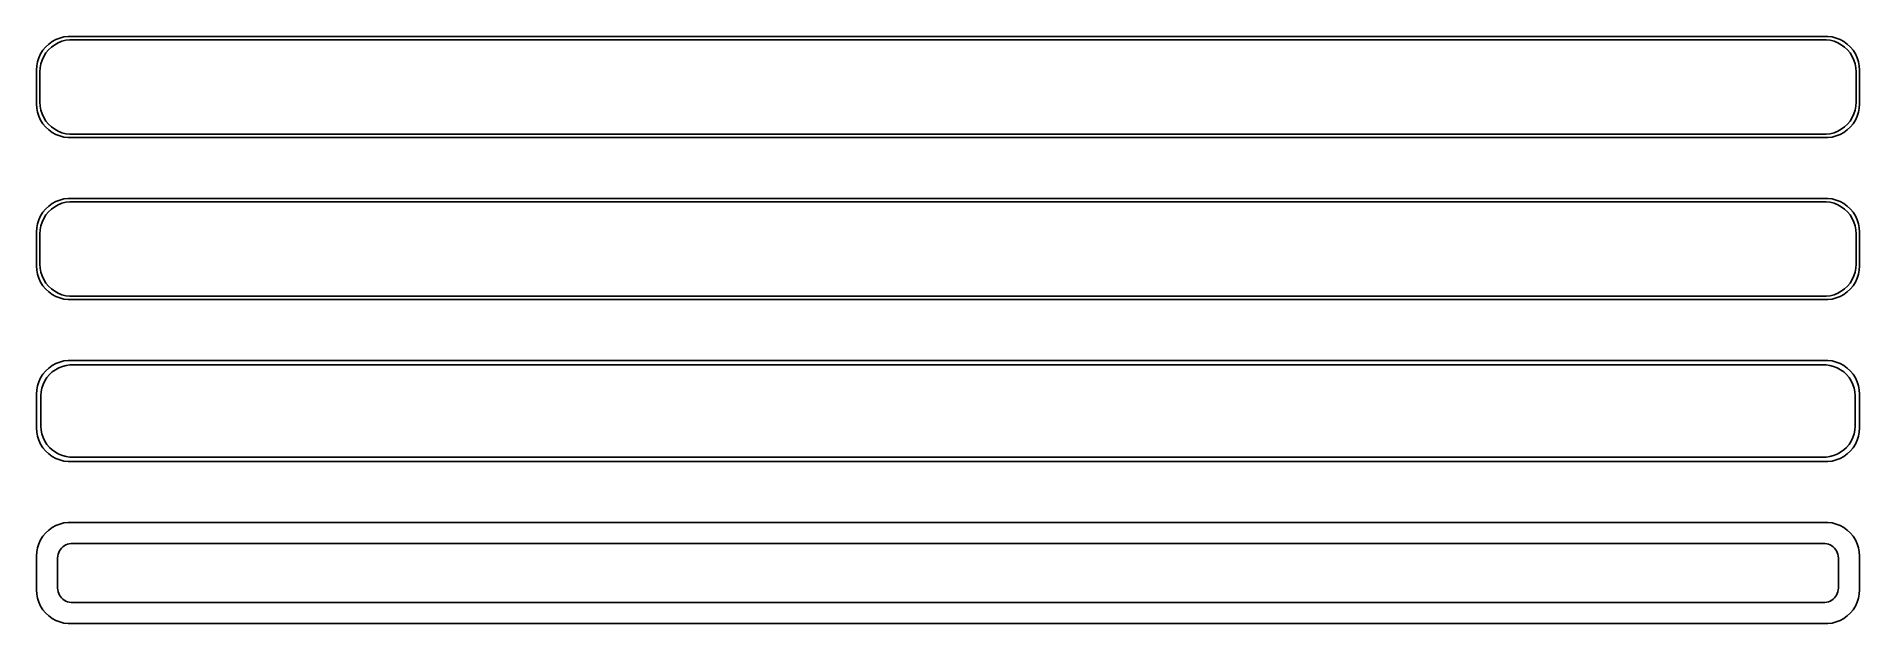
# Model space of a CAD drawing. Header units: metres. Extents: x -135 to 135, y 89 to 175.
import ezdxf

# ---------------------------------------------------------------- set-up
doc = ezdxf.new("R2010")
doc.units = ezdxf.units.M

msp = doc.modelspace()

# ---------------------------------------------------------------- linework, layer by layer
for p, q in [((-134.382, 172.909), (-134.649, 172.341)), ((-134.045, 173.439), (-134.382, 172.909)), ((-133.645, 173.923), (-134.045, 173.439)), ((-133.912, 172.538), (-133.593, 173.042)), ((-133.187, 174.353), (-133.645, 173.923)), ((-133.593, 173.042), (-133.213, 173.502)), ((-133.213, 173.502), (-132.778, 173.91)), ((-132.679, 174.722), (-133.187, 174.353)), ((-132.778, 173.91), (-132.295, 174.261)), ((-132.129, 175.024), (-132.679, 174.722)), ((-132.295, 174.261), (-131.772, 174.548)), ((-131.545, 175.255), (-132.129, 175.024)), ((-131.772, 174.548), (-131.218, 174.768)), ((-130.937, 175.411), (-131.545, 175.255)), ((-131.218, 174.768), (-130.64, 174.916)), ((-130.314, 175.49), (-130.937, 175.411)), ((-130.64, 174.916), (-130.048, 174.991)), ((130.314, 175.49), (-130.314, 175.49)), ((-130.048, 174.991), (130.048, 174.991)), ((130.048, 174.991), (130.64, 174.916)), ((130.937, 175.411), (130.314, 175.49)), ((130.64, 174.916), (131.218, 174.768)), ((131.545, 175.255), (130.937, 175.411)), ((131.218, 174.768), (131.772, 174.548)), ((132.129, 175.024), (131.545, 175.255)), ((131.772, 174.548), (132.295, 174.261)), ((132.679, 174.722), (132.129, 175.024)), ((132.295, 174.261), (132.778, 173.91)), ((133.187, 174.353), (132.679, 174.722)), ((132.778, 173.91), (133.213, 173.502)), ((133.645, 173.923), (133.187, 174.353)), ((133.213, 173.502), (133.593, 173.042)), ((133.593, 173.042), (133.912, 172.538)), ((134.045, 173.439), (133.645, 173.923)), ((134.382, 172.909), (134.045, 173.439)), ((134.649, 172.341), (134.382, 172.909)), ((-134.961, 171.127), (-135, 170.5)), ((-135, 170.5), (-135, 165.5)), ((-134.843, 171.743), (-134.961, 171.127)), ((-134.649, 172.341), (-134.843, 171.743)), ((-134.5, 170.25), (-134.463, 170.845)), ((-134.5, 165.75), (-134.5, 170.25)), ((-134.463, 170.845), (-134.351, 171.431)), ((-134.351, 171.431), (-134.166, 171.999)), ((-134.166, 171.999), (-133.912, 172.538)), ((133.912, 172.538), (134.166, 171.999)), ((134.166, 171.999), (134.351, 171.431)), ((134.351, 171.431), (134.463, 170.845)), ((134.463, 170.845), (134.5, 170.25)), ((134.5, 170.25), (134.5, 165.75)), ((134.843, 171.743), (134.649, 172.341)), ((134.961, 171.127), (134.843, 171.743)), ((135, 170.5), (134.961, 171.127)), ((135, 165.5), (135, 170.5)), ((-135, 165.5), (-134.961, 164.873)), ((-134.961, 164.873), (-134.843, 164.257)), ((-134.463, 165.155), (-134.5, 165.75)), ((-134.351, 164.569), (-134.463, 165.155)), ((134.463, 165.155), (134.351, 164.569)), ((134.5, 165.75), (134.463, 165.155)), ((134.843, 164.257), (134.961, 164.873)), ((134.961, 164.873), (135, 165.5)), ((-134.843, 164.257), (-134.649, 163.659)), ((-134.649, 163.659), (-134.382, 163.091)), ((-134.382, 163.091), (-134.045, 162.561)), ((-134.166, 164.001), (-134.351, 164.569)), ((-133.912, 163.462), (-134.166, 164.001)), ((-134.045, 162.561), (-133.645, 162.077)), ((-133.593, 162.958), (-133.912, 163.462)), ((-133.645, 162.077), (-133.187, 161.647)), ((-133.213, 162.498), (-133.593, 162.958)), ((-132.778, 162.09), (-133.213, 162.498)), ((-132.295, 161.739), (-132.778, 162.09)), ((132.778, 162.09), (132.295, 161.739)), ((133.213, 162.498), (132.778, 162.09)), ((133.187, 161.647), (133.645, 162.077)), ((133.593, 162.958), (133.213, 162.498)), ((133.912, 163.462), (133.593, 162.958)), ((133.645, 162.077), (134.045, 162.561)), ((134.166, 164.001), (133.912, 163.462)), ((134.045, 162.561), (134.382, 163.091)), ((134.351, 164.569), (134.166, 164.001)), ((134.382, 163.091), (134.649, 163.659)), ((134.649, 163.659), (134.843, 164.257)), ((-133.187, 161.647), (-132.679, 161.278)), ((-132.679, 161.278), (-132.129, 160.976)), ((-131.772, 161.452), (-132.295, 161.739)), ((-132.129, 160.976), (-131.545, 160.745)), ((-131.218, 161.232), (-131.772, 161.452)), ((-131.545, 160.745), (-130.937, 160.589)), ((-130.64, 161.084), (-131.218, 161.232)), ((-130.937, 160.589), (-130.314, 160.51)), ((-130.048, 161.009), (-130.64, 161.084)), ((-130.314, 160.51), (130.314, 160.51)), ((130.048, 161.009), (-130.048, 161.009)), ((130.64, 161.084), (130.048, 161.009)), ((130.314, 160.51), (130.937, 160.589)), ((131.218, 161.232), (130.64, 161.084)), ((130.937, 160.589), (131.545, 160.745)), ((131.772, 161.452), (131.218, 161.232)), ((131.545, 160.745), (132.129, 160.976)), ((132.295, 161.739), (131.772, 161.452)), ((132.129, 160.976), (132.679, 161.278)), ((132.679, 161.278), (133.187, 161.647)), ((-131.545, 151.255), (-132.129, 151.024)), ((-130.937, 151.411), (-131.545, 151.255)), ((-130.314, 151.49), (-130.937, 151.411)), ((130.314, 151.49), (-130.314, 151.49)), ((130.937, 151.411), (130.314, 151.49)), ((131.545, 151.255), (130.937, 151.411)), ((132.129, 151.024), (131.545, 151.255)), ((-134.382, 148.909), (-134.649, 148.341)), ((-134.045, 149.439), (-134.382, 148.909)), ((-134.166, 147.999), (-133.912, 148.538)), ((-133.645, 149.923), (-134.045, 149.439)), ((-133.912, 148.538), (-133.593, 149.042)), ((-133.187, 150.353), (-133.645, 149.923)), ((-133.593, 149.042), (-133.213, 149.502)), ((-133.213, 149.502), (-132.778, 149.91)), ((-132.679, 150.722), (-133.187, 150.353)), ((-132.778, 149.91), (-132.295, 150.261)), ((-132.129, 151.024), (-132.679, 150.722)), ((-132.295, 150.261), (-131.772, 150.548)), ((-131.772, 150.548), (-131.218, 150.768)), ((-131.218, 150.768), (-130.64, 150.916)), ((-130.64, 150.916), (-130.048, 150.991)), ((-130.048, 150.991), (130.048, 150.991)), ((130.048, 150.991), (130.64, 150.916)), ((130.64, 150.916), (131.218, 150.768)), ((131.218, 150.768), (131.772, 150.548)), ((131.772, 150.548), (132.295, 150.261)), ((132.679, 150.722), (132.129, 151.024)), ((132.295, 150.261), (132.778, 149.91)), ((133.187, 150.353), (132.679, 150.722)), ((132.778, 149.91), (133.213, 149.502)), ((133.645, 149.923), (133.187, 150.353)), ((133.213, 149.502), (133.593, 149.042)), ((133.593, 149.042), (133.912, 148.538)), ((134.045, 149.439), (133.645, 149.923)), ((133.912, 148.538), (134.166, 147.999)), ((134.382, 148.909), (134.045, 149.439)), ((134.649, 148.341), (134.382, 148.909)), ((-134.961, 147.127), (-135, 146.5)), ((-135, 146.5), (-135, 141.5)), ((-134.843, 147.743), (-134.961, 147.127)), ((-134.649, 148.341), (-134.843, 147.743)), ((-134.5, 146.25), (-134.463, 146.845)), ((-134.5, 141.75), (-134.5, 146.25)), ((-134.463, 146.845), (-134.351, 147.431)), ((-134.351, 147.431), (-134.166, 147.999)), ((134.166, 147.999), (134.351, 147.431)), ((134.351, 147.431), (134.463, 146.845)), ((134.463, 146.845), (134.5, 146.25)), ((134.5, 146.25), (134.5, 141.75)), ((134.843, 147.743), (134.649, 148.341)), ((134.961, 147.127), (134.843, 147.743)), ((135, 146.5), (134.961, 147.127)), ((135, 141.5), (135, 146.5)), ((-135, 141.5), (-134.961, 140.873)), ((-134.961, 140.873), (-134.843, 140.257)), ((-134.463, 141.155), (-134.5, 141.75)), ((-134.351, 140.569), (-134.463, 141.155)), ((-134.166, 140.001), (-134.351, 140.569)), ((134.351, 140.569), (134.166, 140.001)), ((134.463, 141.155), (134.351, 140.569)), ((134.5, 141.75), (134.463, 141.155)), ((134.843, 140.257), (134.961, 140.873)), ((134.961, 140.873), (135, 141.5)), ((-134.843, 140.257), (-134.649, 139.659)), ((-134.649, 139.659), (-134.382, 139.091)), ((-134.382, 139.091), (-134.045, 138.561)), ((-133.912, 139.462), (-134.166, 140.001)), ((-134.045, 138.561), (-133.645, 138.077)), ((-133.593, 138.958), (-133.912, 139.462)), ((-133.645, 138.077), (-133.187, 137.647)), ((-133.213, 138.498), (-133.593, 138.958)), ((-132.778, 138.09), (-133.213, 138.498)), ((-132.295, 137.739), (-132.778, 138.09)), ((-131.772, 137.452), (-132.295, 137.739)), ((132.295, 137.739), (131.772, 137.452)), ((132.778, 138.09), (132.295, 137.739)), ((133.213, 138.498), (132.778, 138.09)), ((133.187, 137.647), (133.645, 138.077)), ((133.593, 138.958), (133.213, 138.498)), ((133.912, 139.462), (133.593, 138.958)), ((133.645, 138.077), (134.045, 138.561)), ((134.166, 140.001), (133.912, 139.462)), ((134.045, 138.561), (134.382, 139.091)), ((134.382, 139.091), (134.649, 139.659)), ((134.649, 139.659), (134.843, 140.257)), ((-133.187, 137.647), (-132.679, 137.278)), ((-132.679, 137.278), (-132.129, 136.976)), ((-132.129, 136.976), (-131.545, 136.745)), ((-131.218, 137.232), (-131.772, 137.452)), ((-131.545, 136.745), (-130.937, 136.589)), ((-130.64, 137.084), (-131.218, 137.232)), ((-130.937, 136.589), (-130.314, 136.51)), ((-130.048, 137.009), (-130.64, 137.084)), ((-130.314, 136.51), (130.314, 136.51)), ((130.048, 137.009), (-130.048, 137.009)), ((130.64, 137.084), (130.048, 137.009)), ((130.314, 136.51), (130.937, 136.589)), ((131.218, 137.232), (130.64, 137.084)), ((130.937, 136.589), (131.545, 136.745)), ((131.772, 137.452), (131.218, 137.232)), ((131.545, 136.745), (132.129, 136.976)), ((132.129, 136.976), (132.679, 137.278)), ((132.679, 137.278), (133.187, 137.647)), ((-132.129, 127.024), (-132.679, 126.722)), ((-131.545, 127.255), (-132.129, 127.024)), ((-130.937, 127.411), (-131.545, 127.255)), ((-130.314, 127.49), (-130.937, 127.411)), ((130.314, 127.49), (-130.314, 127.49)), ((130.937, 127.411), (130.314, 127.49)), ((131.545, 127.255), (130.937, 127.411)), ((132.129, 127.024), (131.545, 127.255)), ((132.679, 126.722), (132.129, 127.024)), ((-134.649, 124.341), (-134.843, 123.743)), ((-134.382, 124.909), (-134.649, 124.341)), ((-134.045, 125.439), (-134.382, 124.909)), ((-133.645, 125.923), (-134.045, 125.439)), ((-134.007, 123.935), (-133.762, 124.456)), ((-133.762, 124.456), (-133.454, 124.941)), ((-133.187, 126.353), (-133.645, 125.923)), ((-133.454, 124.941), (-133.088, 125.384)), ((-132.679, 126.722), (-133.187, 126.353)), ((-133.088, 125.384), (-132.668, 125.778)), ((-132.668, 125.778), (-132.203, 126.116)), ((-132.203, 126.116), (-131.699, 126.393)), ((-131.699, 126.393), (-131.165, 126.604)), ((-131.165, 126.604), (-130.608, 126.747)), ((-130.608, 126.747), (-130.037, 126.819)), ((-130.037, 126.819), (130.037, 126.819)), ((130.037, 126.819), (130.608, 126.747)), ((130.608, 126.747), (131.165, 126.604)), ((131.165, 126.604), (131.699, 126.393)), ((131.699, 126.393), (132.203, 126.116)), ((132.203, 126.116), (132.668, 125.778)), ((132.668, 125.778), (133.088, 125.384)), ((133.187, 126.353), (132.679, 126.722)), ((133.088, 125.384), (133.454, 124.941)), ((133.645, 125.923), (133.187, 126.353)), ((133.454, 124.941), (133.762, 124.456)), ((134.045, 125.439), (133.645, 125.923)), ((133.762, 124.456), (134.007, 123.935)), ((134.382, 124.909), (134.045, 125.439)), ((134.649, 124.341), (134.382, 124.909)), ((134.843, 123.743), (134.649, 124.341)), ((-134.961, 123.127), (-135, 122.5)), ((-135, 122.5), (-135, 117.5)), ((-134.843, 123.743), (-134.961, 123.127)), ((-134.328, 122.25), (-134.292, 122.824)), ((-134.328, 117.75), (-134.328, 122.25)), ((-134.292, 122.824), (-134.185, 123.389)), ((-134.185, 123.389), (-134.007, 123.935)), ((134.007, 123.935), (134.185, 123.389)), ((134.185, 123.389), (134.292, 122.824)), ((134.292, 122.824), (134.328, 122.25)), ((134.328, 122.25), (134.328, 117.75)), ((134.961, 123.127), (134.843, 123.743)), ((135, 122.5), (134.961, 123.127)), ((135, 117.5), (135, 122.5)), ((-135, 117.5), (-134.961, 116.873)), ((-134.961, 116.873), (-134.843, 116.257)), ((-134.843, 116.257), (-134.649, 115.659)), ((-134.292, 117.176), (-134.328, 117.75)), ((-134.185, 116.611), (-134.292, 117.176)), ((-134.007, 116.065), (-134.185, 116.611)), ((134.185, 116.611), (134.007, 116.065)), ((134.292, 117.176), (134.185, 116.611)), ((134.328, 117.75), (134.292, 117.176)), ((134.649, 115.659), (134.843, 116.257)), ((134.843, 116.257), (134.961, 116.873)), ((134.961, 116.873), (135, 117.5)), ((-134.649, 115.659), (-134.382, 115.091)), ((-134.382, 115.091), (-134.045, 114.561)), ((-134.045, 114.561), (-133.645, 114.077)), ((-133.762, 115.544), (-134.007, 116.065)), ((-133.454, 115.059), (-133.762, 115.544)), ((-133.645, 114.077), (-133.187, 113.647)), ((-133.088, 114.616), (-133.454, 115.059)), ((-133.187, 113.647), (-132.679, 113.278)), ((-132.668, 114.222), (-133.088, 114.616)), ((-132.203, 113.884), (-132.668, 114.222)), ((-131.699, 113.607), (-132.203, 113.884)), ((-131.165, 113.396), (-131.699, 113.607)), ((131.699, 113.607), (131.165, 113.396)), ((132.203, 113.884), (131.699, 113.607)), ((132.668, 114.222), (132.203, 113.884)), ((133.088, 114.616), (132.668, 114.222)), ((132.679, 113.278), (133.187, 113.647)), ((133.454, 115.059), (133.088, 114.616)), ((133.187, 113.647), (133.645, 114.077)), ((133.762, 115.544), (133.454, 115.059)), ((133.645, 114.077), (134.045, 114.561)), ((134.007, 116.065), (133.762, 115.544)), ((134.045, 114.561), (134.382, 115.091)), ((134.382, 115.091), (134.649, 115.659)), ((-132.679, 113.278), (-132.129, 112.976)), ((-132.129, 112.976), (-131.545, 112.745)), ((-131.545, 112.745), (-130.937, 112.589)), ((-130.608, 113.253), (-131.165, 113.396)), ((-130.937, 112.589), (-130.314, 112.51)), ((-130.037, 113.181), (-130.608, 113.253)), ((-130.314, 112.51), (130.314, 112.51)), ((130.037, 113.181), (-130.037, 113.181)), ((130.608, 113.253), (130.037, 113.181)), ((130.314, 112.51), (130.937, 112.589)), ((131.165, 113.396), (130.608, 113.253)), ((130.937, 112.589), (131.545, 112.745)), ((131.545, 112.745), (132.129, 112.976)), ((132.129, 112.976), (132.679, 113.278)), ((-132.679, 102.722), (-133.187, 102.353)), ((-132.129, 103.024), (-132.679, 102.722)), ((-131.545, 103.255), (-132.129, 103.024)), ((-130.937, 103.411), (-131.545, 103.255)), ((-130.314, 103.49), (-130.937, 103.411)), ((130.314, 103.49), (-130.314, 103.49)), ((130.937, 103.411), (130.314, 103.49)), ((131.545, 103.255), (130.937, 103.411)), ((132.129, 103.024), (131.545, 103.255)), ((132.679, 102.722), (132.129, 103.024)), ((133.187, 102.353), (132.679, 102.722)), ((-134.649, 100.341), (-134.843, 99.7434)), ((-134.382, 100.909), (-134.649, 100.341)), ((-134.045, 101.439), (-134.382, 100.909)), ((-133.645, 101.923), (-134.045, 101.439)), ((-133.187, 102.353), (-133.645, 101.923)), ((-131.095, 99.8755), (-130.88, 100.031)), ((-130.88, 100.031), (-130.648, 100.159)), ((-130.648, 100.159), (-130.402, 100.256)), ((-130.402, 100.256), (-130.145, 100.322)), ((-130.145, 100.322), (-129.882, 100.355)), ((-129.882, 100.355), (129.882, 100.355)), ((129.882, 100.355), (130.145, 100.322)), ((130.145, 100.322), (130.402, 100.256)), ((130.402, 100.256), (130.648, 100.159)), ((130.648, 100.159), (130.88, 100.031)), ((130.88, 100.031), (131.095, 99.8755)), ((133.645, 101.923), (133.187, 102.353)), ((134.045, 101.439), (133.645, 101.923)), ((134.382, 100.909), (134.045, 101.439)), ((134.649, 100.341), (134.382, 100.909)), ((134.843, 99.7434), (134.649, 100.341)), ((-134.961, 99.1267), (-135, 98.5)), ((-135, 98.5), (-135, 93.5)), ((-134.843, 99.7434), (-134.961, 99.1267)), ((-131.86, 98.25), (-131.843, 98.5144)), ((-131.86, 93.75), (-131.86, 98.25)), ((-131.843, 98.5144), (-131.793, 98.7746)), ((-131.793, 98.7746), (-131.711, 99.0266)), ((-131.711, 99.0266), (-131.599, 99.2663)), ((-131.599, 99.2663), (-131.457, 99.49)), ((-131.457, 99.49), (-131.288, 99.6941)), ((-131.288, 99.6941), (-131.095, 99.8755)), ((131.095, 99.8755), (131.288, 99.6941)), ((131.288, 99.6941), (131.457, 99.49)), ((131.457, 99.49), (131.599, 99.2663)), ((131.599, 99.2663), (131.711, 99.0266)), ((131.711, 99.0266), (131.793, 98.7746)), ((131.793, 98.7746), (131.843, 98.5144)), ((131.843, 98.5144), (131.86, 98.25)), ((131.86, 98.25), (131.86, 93.75)), ((134.961, 99.1267), (134.843, 99.7434)), ((135, 98.5), (134.961, 99.1267)), ((135, 93.5), (135, 98.5)), ((-135, 93.5), (-134.961, 92.8733)), ((-134.961, 92.8733), (-134.843, 92.2566)), ((-134.843, 92.2566), (-134.649, 91.6594)), ((-131.843, 93.4856), (-131.86, 93.75)), ((-131.793, 93.2254), (-131.843, 93.4856)), ((-131.711, 92.9734), (-131.793, 93.2254)), ((-131.599, 92.7337), (-131.711, 92.9734)), ((-131.457, 92.51), (-131.599, 92.7337)), ((-131.288, 92.3059), (-131.457, 92.51)), ((-131.095, 92.1245), (-131.288, 92.3059)), ((-130.88, 91.9688), (-131.095, 92.1245)), ((-130.648, 91.8412), (-130.88, 91.9688)), ((-130.402, 91.7436), (-130.648, 91.8412)), ((130.648, 91.8412), (130.402, 91.7436)), ((130.88, 91.9688), (130.648, 91.8412)), ((131.095, 92.1245), (130.88, 91.9688)), ((131.288, 92.3059), (131.095, 92.1245)), ((131.457, 92.51), (131.288, 92.3059)), ((131.599, 92.7337), (131.457, 92.51)), ((131.711, 92.9734), (131.599, 92.7337)), ((131.793, 93.2254), (131.711, 92.9734)), ((131.843, 93.4856), (131.793, 93.2254)), ((131.86, 93.75), (131.843, 93.4856)), ((134.649, 91.6594), (134.843, 92.2566)), ((134.843, 92.2566), (134.961, 92.8733)), ((134.961, 92.8733), (135, 93.5)), ((-134.649, 91.6594), (-134.382, 91.0912)), ((-134.382, 91.0912), (-134.045, 90.5611)), ((-134.045, 90.5611), (-133.645, 90.0773)), ((-133.645, 90.0773), (-133.187, 89.6474)), ((-133.187, 89.6474), (-132.679, 89.2784)), ((-132.679, 89.2784), (-132.129, 88.9759)), ((-130.145, 91.6777), (-130.402, 91.7436)), ((-129.882, 91.6445), (-130.145, 91.6777)), ((129.882, 91.6445), (-129.882, 91.6445)), ((130.145, 91.6777), (129.882, 91.6445)), ((130.402, 91.7436), (130.145, 91.6777)), ((132.129, 88.9759), (132.679, 89.2784)), ((132.679, 89.2784), (133.187, 89.6474)), ((133.187, 89.6474), (133.645, 90.0773)), ((133.645, 90.0773), (134.045, 90.5611)), ((134.045, 90.5611), (134.382, 91.0912)), ((134.382, 91.0912), (134.649, 91.6594)), ((-132.129, 88.9759), (-131.545, 88.7447)), ((-131.545, 88.7447), (-130.937, 88.5886)), ((-130.937, 88.5886), (-130.314, 88.5099)), ((-130.314, 88.5099), (130.314, 88.5099)), ((130.314, 88.5099), (130.937, 88.5886)), ((130.937, 88.5886), (131.545, 88.7447)), ((131.545, 88.7447), (132.129, 88.9759))]:
    msp.add_line(p, q)

doc.saveas('drawing.dxf')
